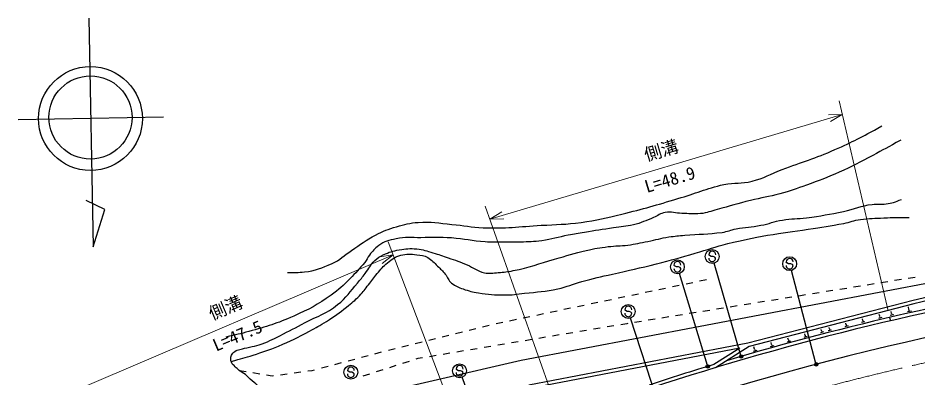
# Model space of a CAD drawing. Units: millimetres, scale not verified. Extents: x 0 to 700000, y -47500 to 447500.
# Drawn here: x 76598 to 206434, y 292822 to 344697 of the extents above; entities that cross this region are included whole.
import ezdxf
from ezdxf.enums import TextEntityAlignment as Align

# ---------------------------------------------------------------- set-up
doc = ezdxf.new("R2010")
doc.units = ezdxf.units.MM
doc.header["$LTSCALE"] = 1000
doc.header["$PDMODE"] = 32
doc.header["$PDSIZE"] = 500
doc.linetypes.add('CHAIN', pattern=[18.5, 12, -1.5, 3.5, -1.5])
for name, color, linetype, lineweight in [('M-STR-HTXT', 7, 'Continuous', 25), ('M-TTL-BAND', 7, 'Continuous', 25), ('S-TTL', 7, 'Continuous', 25)]:
    doc.layers.add(name, color=color, linetype=linetype, lineweight=lineweight)
doc.styles.add('@ＭＳ ゴシック', font='')
doc.styles.add('ＭＳ ゴシック', font='')
doc.styles.get('@ＭＳ ゴシック').set_extended_font_data('@MS Gothic')
doc.styles.get('ＭＳ ゴシック').set_extended_font_data('MS Gothic')

msp = doc.modelspace()

# ---------------------------------------------------------------- linework, layer by layer
at = {"layer": 'M-STR-HTXT'}
for p, q in [((176346, 310474), (176247, 310592)), ((176591, 310335), (176346, 310474)), ((176892, 310333), (176591, 310335)), ((177137, 310221), (176892, 310333)), ((171328, 308979), (171228, 309097)), ((180894, 296076), (177021, 309374)), ((177243, 310085), (177137, 310221)), ((187522, 309428), (187423, 309546)), ((187767, 309289), (187522, 309428)), ((188068, 309286), (187767, 309289)), ((188313, 309174), (188068, 309286)), ((188419, 309038), (188313, 309174)), ((171573, 308839), (171328, 308979)), ((171873, 308837), (171573, 308839)), ((172119, 308725), (171873, 308837)), ((176053, 294633), (172015, 307882)), ((172224, 308589), (172119, 308725)), ((191714, 294931), (188173, 308321)), ((164237, 302542), (164138, 302660)), ((164482, 302403), (164237, 302542)), ((164783, 302401), (164482, 302403)), ((165028, 302289), (164783, 302401)), ((169255, 288290), (164944, 301451)), ((165134, 302153), (165028, 302289)), ((124216, 293788), (124116, 293906)), ((124461, 293649), (124216, 293788)), ((124762, 293646), (124461, 293649)), ((125007, 293535), (124762, 293646)), ((125113, 293398), (125007, 293535)), ((139908, 293998), (139809, 294116)), ((140153, 293859), (139908, 293998)), ((140454, 293857), (140153, 293859)), ((140699, 293745), (140454, 293857)), ((140805, 293608), (140699, 293745)), ((145515, 279952), (140654, 292921))]:
    msp.add_line(p, q, dxfattribs=at)
for centre, radius in [((176741, 310334), 1000), ((171723, 308838), 1000), ((187917, 309288), 1000), ((164632, 302402), 1000), ((180936, 295932), 150), ((180936, 295932), 120), ((140303, 293858), 1000), ((180936, 295932), 90), ((180936, 295932), 60), ((180936, 295932), 30), ((191752, 294786), 150), ((191752, 294786), 120), ((191752, 294786), 90), ((191752, 294786), 60), ((191752, 294786), 30), ((124611, 293648), 1000), ((176096, 294490), 150), ((176096, 294490), 120), ((176096, 294490), 90), ((176096, 294490), 60), ((176096, 294490), 30)]:
    msp.add_circle(centre, radius, dxfattribs=at)
for centre, start, end in [((176747, 310589), 359.55488, 179.55488), ((171728, 309093), 359.55488, 179.55488), ((176743, 310089), 179.55488, 359.55488), ((187919, 309042), 179.55488, 359.55488), ((187923, 309542), 359.55488, 179.55488), ((171724, 308593), 179.55488, 359.55488), ((164637, 302656), 359.55488, 179.55488), ((164634, 302156), 179.55488, 359.55488), ((124616, 293902), 359.55488, 179.55488), ((140305, 293612), 179.55488, 359.55488), ((140309, 294112), 359.55488, 179.55488), ((124613, 293402), 179.55488, 359.55488)]:
    msp.add_arc(centre, 500, start, end, dxfattribs=at)
for p in [(180936, 295932), (176096, 294490), (191752, 294786)]:
    msp.add_point(p, dxfattribs=at)
at = {"layer": 'M-TTL-BAND', "color": 2, "linetype": 'CHAIN', "lineweight": 13}
msp.add_arc((294901, -95307), 400000, 95.1645, 108.09192, dxfattribs=at)
at = {"layer": 'S-TTL'}
for p, q in [((86816, 344697), (87433, 311703)), ((97576, 330408), (76598, 330016)), ((89137, 317102), (86433, 318397)), ((87433, 311703), (89137, 317102)), ((149201, 295370), (215859, 308046)), ((172966, 306394), (173945, 306598)), ((174924, 306802), (175903, 307007)), ((202070, 306690), (201082, 306532)), ((204044, 307007), (203057, 306849)), ((206019, 307324), (205032, 307166)), ((217359, 306710), (205728, 304005)), ((167093, 305168), (168072, 305372)), ((169051, 305576), (170030, 305781)), ((171009, 305985), (171987, 306189)), ((194171, 305422), (193183, 305264)), ((196145, 305739), (195158, 305581)), ((198120, 306056), (197133, 305898)), ((200095, 306373), (199108, 306215)), ((217453, 306218), (205847, 303519)), ((161220, 303942), (162198, 304146)), ((163177, 304350), (164156, 304555)), ((165135, 304759), (166114, 304963)), ((205728, 304005), (181896, 297841)), ((184297, 303837), (183310, 303678)), ((186272, 304154), (185285, 303995)), ((188247, 304471), (187259, 304313)), ((190221, 304788), (189234, 304630)), ((192196, 305105), (191209, 304947)), ((155346, 302716), (156325, 302920)), ((157304, 303124), (158283, 303329)), ((159262, 303533), (160241, 303737)), ((176398, 302569), (175411, 302410)), ((178373, 302886), (177386, 302727)), ((180348, 303203), (179360, 303044)), ((182322, 303520), (181335, 303361)), ((205847, 303519), (182096, 297376)), ((205125, 302691), (205048, 303055)), ((205228, 302562), (205084, 302531)), ((205143, 302695), (205107, 302687)), ((147515, 301081), (148494, 301285)), ((149473, 301489), (150452, 301694)), ((151431, 301898), (152410, 302102)), ((153388, 302307), (154367, 302511)), ((168499, 301301), (167512, 301142)), ((170474, 301618), (169487, 301459)), ((172449, 301935), (171462, 301776)), ((174424, 302252), (173436, 302093)), ((198478, 301105), (198420, 301340)), ((201216, 301522), (200719, 301400)), ((200906, 301710), (200843, 301967)), ((200999, 301601), (200874, 301570)), ((200922, 301714), (200891, 301706)), ((202342, 301542), (202456, 301055)), ((202948, 301926), (202426, 301815)), ((202632, 302132), (202572, 302414)), ((202725, 302015), (202594, 301987)), ((202648, 302135), (202615, 302128)), ((205475, 302464), (204898, 302341)), ((141673, 299718), (142643, 299960)), ((143614, 300202), (144584, 300444)), ((145557, 300672), (146536, 300876)), ((160605, 300009), (159618, 299844)), ((162577, 300338), (161591, 300173)), ((164425, 300647), (163564, 300503)), ((164550, 300667), (164425, 300647)), ((166525, 300984), (165537, 300825)), ((193664, 299907), (193617, 300098)), ((196355, 300328), (195887, 300213)), ((196064, 300504), (196011, 300717)), ((196151, 300402), (196034, 300373)), ((196078, 300508), (196049, 300500)), ((198778, 300923), (198296, 300805)), ((198567, 300999), (198447, 300970)), ((198493, 301109), (198463, 301101)), ((137792, 298751), (138762, 298993)), ((139732, 299235), (140703, 299477)), ((152714, 298691), (151727, 298526)), ((154687, 299020), (153700, 298856)), ((156659, 299350), (155673, 299185)), ((158632, 299679), (157646, 299515)), ((190446, 298798), (189981, 298669)), ((190149, 298965), (190088, 299185)), ((190239, 298865), (190123, 298833)), ((190163, 298969), (190134, 298961)), ((192818, 299457), (192375, 299333)), ((192535, 299617), (192483, 299804)), ((192621, 299521), (192510, 299491)), ((192549, 299621), (192521, 299613)), ((193947, 299736), (193494, 299624)), ((193749, 299807), (193636, 299779)), ((193679, 299910), (193650, 299903)), ((131970, 297301), (132940, 297542)), ((133910, 297784), (134881, 298026)), ((135851, 298268), (136821, 298509)), ((144823, 297373), (143837, 297208)), ((146796, 297703), (145809, 297538)), ((148768, 298032), (147782, 297867)), ((150741, 298361), (149755, 298197)), ((181896, 297841), (150276, 291778)), ((182096, 297376), (177198, 294302)), ((185637, 297462), (185129, 297321)), ((185312, 297645), (185233, 297929)), ((185411, 297536), (185284, 297501)), ((185328, 297650), (185296, 297641)), ((188052, 298133), (187566, 297998)), ((187741, 298308), (187671, 298560)), ((187836, 298204), (187714, 298170)), ((187756, 298312), (187726, 298304)), ((126160, 295803), (127126, 296058)), ((128093, 296313), (129060, 296568)), ((130029, 296817), (130999, 297059)), ((136932, 296055), (135946, 295891)), ((138905, 296385), (137919, 296220)), ((140878, 296714), (139891, 296550)), ((142850, 297044), (141864, 296879)), ((180728, 297108), (150382, 291290)), ((180728, 297108), (176989, 294761)), ((183200, 296785), (182670, 296638)), ((182862, 296976), (182774, 297293)), ((182964, 296862), (182832, 296825)), ((182878, 296981), (182845, 296972)), ((121118, 288941), (149201, 295370)), ((122292, 294783), (123259, 295038)), ((124226, 295293), (125193, 295548)), ((133031, 295215), (132078, 294911)), ((134280, 295612), (133984, 295518)), ((134960, 295726), (134280, 295612)), ((108522, 293924), (109508, 293760)), ((110495, 293595), (111481, 293431)), ((114446, 293298), (115436, 293434)), ((116427, 293569), (117418, 293704)), ((118409, 293839), (119034, 293924)), ((119034, 293924), (119391, 294018)), ((120358, 294273), (121325, 294528)), ((129220, 294001), (128267, 293697)), ((131125, 294608), (130172, 294304)), ((112467, 293267), (113252, 293136)), ((113252, 293136), (113455, 293163)), ((127314, 293394), (126361, 293090))]:
    msp.add_line(p, q, dxfattribs=at)
at = {"layer": 'S-TTL', "lineweight": 13}
for p, q in [((202115, 302516), (195061, 332761)), ((195515, 330813), (144671, 315712)), ((195515, 330813), (193516, 330759)), ((193811, 329767), (195515, 330813)), ((154359, 288336), (144004, 317597)), ((146376, 316758), (144671, 315712)), ((144671, 315712), (146670, 315766)), ((141031, 283443), (130001, 312440)), ((130712, 310571), (84298, 290780)), ((130712, 310571), (128732, 310289)), ((129138, 309337), (130712, 310571))]:
    msp.add_line(p, q, dxfattribs=at)
at = {"layer": 'S-TTL'}
for centre, radius in [((87045, 330211), 7493), ((87051, 330369), 5995)]:
    msp.add_circle(centre, radius, dxfattribs=at)
for radius, start, end in [(407000, 98.94906, 108.19935), (403500, 95.1645, 108.19935), (407500, 98.94897, 106.55498), (396000, 95.1645, 108.19935), (395500, 95.1645, 108.19935), (407500, 106.81927, 108.19935)]:
    msp.add_arc((294901, -95307), radius, start, end, dxfattribs=at)
for points, knots in [([(115470, 308044), (116572, 307984), (116966, 308008), (117916, 308114), (119530, 308294), (120410, 308655), (121900, 309302), (123108, 309827), (123593, 310467), (124695, 311189), (126051, 312077), (126742, 312696), (128189, 313426), (129317, 313994), (129983, 314261), (131195, 314614), (132397, 314964), (133090, 315159), (134339, 315243), (136222, 315369), (137283, 315132), (139162, 314963), (140939, 314804), (141921, 314550), (143704, 314474), (146980, 314335), (148817, 314644), (152091, 314823), (154332, 314946), (155598, 314939), (157822, 315243), (160140, 315559), (161416, 315891), (163692, 316431), (166888, 317189), (168645, 317749), (171799, 318667), (174403, 319425), (175786, 320129), (178438, 320694), (179998, 321026), (180945, 320796), (182492, 321183), (184252, 321624), (185129, 322213), (186825, 322860), (189795, 323994), (191536, 324438), (194443, 325726), (197155, 326927), (198083, 327426), (201222, 329150)], [0, 0, 0, 0, 1, 1, 1, 2, 2, 2, 3, 3, 3, 4, 4, 4, 5, 5, 5, 6, 6, 6, 7, 7, 7, 8, 8, 8, 9, 9, 9, 10, 10, 10, 11, 11, 11, 12, 12, 12, 13, 13, 13, 14, 14, 14, 15, 15, 15, 16, 16, 16, 17, 17, 17, 17]), ([(203972, 327112), (202020, 326021), (201503, 325736), (199898, 324894), (198027, 323912), (196988, 323336), (195058, 322474), (193250, 321666), (192203, 321288), (190339, 320619), (188858, 320086), (188026, 319787), (186508, 319368), (184872, 318918), (183921, 318805), (182273, 318400), (180388, 317937), (179353, 317596), (177473, 317110), (176530, 316866), (176024, 316589), (175053, 316505), (174002, 316413), (173406, 316511), (172351, 316545), (171421, 316575), (170891, 316809), (169971, 316666), (169260, 316555), (168948, 316202), (168277, 315940), (167154, 315501), (166549, 315162), (165373, 314891), (164270, 314638), (163628, 314620), (162510, 314448), (160871, 314195), (159952, 314066), (158315, 313803), (157400, 313655), (156887, 313570), (155976, 313399), (154472, 313118), (153660, 312792), (152144, 312593), (150970, 312438), (150302, 312434), (149119, 312391), (148096, 312354), (147521, 312382), (146497, 312391), (145521, 312400), (144971, 312365), (143997, 312431), (142082, 312562), (141031, 312866), (139117, 312996), (137403, 313112), (136437, 313073), (134720, 313036), (133317, 313006), (132496, 313200), (131131, 312875), (130112, 312632), (129476, 312524), (128630, 311907), (128027, 311467), (127771, 311113), (127299, 310536), (126989, 310157), (126914, 309873), (126613, 309487), (125845, 308501), (125347, 308003), (124476, 307107), (123502, 306107), (122910, 305578), (121773, 304768), (119803, 303364), (118579, 302726), (116369, 301743), (113933, 300660), (112489, 300217), (109915, 299525), (108616, 299175), (108163, 299052), (106568, 298718)], [0, 0, 0, 0, 1, 1, 1, 2, 2, 2, 3, 3, 3, 4, 4, 4, 5, 5, 5, 6, 6, 6, 7, 7, 7, 8, 8, 8, 9, 9, 9, 10, 10, 10, 11, 11, 11, 12, 12, 12, 13, 13, 13, 14, 14, 14, 15, 15, 15, 16, 16, 16, 17, 17, 17, 18, 18, 18, 19, 19, 19, 20, 20, 20, 21, 21, 21, 22, 22, 22, 23, 23, 23, 24, 24, 24, 25, 25, 25, 26, 26, 26, 27, 27, 27, 28, 28, 28, 29, 29, 29, 29]), ([(113096, 288865), (112676, 289632), (112563, 289856), (112167, 290457), (111892, 290872), (111762, 291127), (111430, 291498), (111068, 291903), (110769, 292028), (110363, 292388), (109974, 292732), (109801, 292975), (109397, 293302), (109071, 293566), (108849, 293662), (108522, 293924), (108286, 294113), (108161, 294229), (107949, 294446), (107718, 294682), (107500, 294769), (107390, 295081), (107258, 295455), (107238, 295730), (107390, 296097), (107503, 296370), (107658, 296485), (107898, 296656), (108141, 296829), (108325, 296845), (108610, 296936), (109135, 297102), (109445, 297138), (109982, 297266), (110537, 297398), (110865, 297411), (111404, 297596), (112606, 298009), (113236, 298358), (114377, 298917), (115812, 299621), (116601, 300045), (118010, 300798), (119860, 301785), (121087, 302063), (122711, 303389), (123984, 304429), (124480, 305247), (125557, 306489), (126018, 307022), (126262, 307333), (126700, 307886), (127259, 308593), (127402, 309138), (128072, 309741), (128502, 310128), (128767, 310337), (129291, 310580), (130149, 310976), (130676, 311113), (131604, 311291), (132570, 311476), (133139, 311509), (134119, 311418), (135054, 311331), (135553, 311114), (136456, 310859), (137329, 310613), (137810, 310446), (138667, 310148), (139738, 309775), (140338, 309566), (141386, 309131), (142374, 308721), (142829, 308212), (143876, 307988), (144642, 307824), (145101, 307952), (145883, 308013), (146731, 308080), (147208, 308128), (148042, 308293), (150416, 308763), (151681, 309298), (154013, 309944), (155800, 310439), (156780, 310800), (158587, 311215), (159803, 311494), (160499, 311588), (161737, 311748), (162833, 311890), (163462, 311833), (164558, 311977), (165698, 312127), (166325, 312290), (167454, 312511), (168648, 312744), (169300, 312967), (170503, 313146), (171392, 313278), (171894, 313321), (172790, 313400), (174892, 313584), (176084, 313530), (178176, 313806), (178978, 313912), (179388, 314169), (180183, 314314), (181574, 314568), (182376, 314567), (183766, 314823), (184992, 315048), (185638, 315370), (186866, 315585), (188221, 315822), (189008, 315736), (190372, 315915), (192459, 316190), (193623, 316396), (195682, 316830), (197312, 317174), (198173, 317621), (199824, 317846), (200601, 317952), (201054, 317788), (201831, 317897), (202733, 318024), (203087, 318177), (204067, 318558)], [0, 0, 0, 0, 1, 1, 1, 2, 2, 2, 3, 3, 3, 4, 4, 4, 5, 5, 5, 6, 6, 6, 7, 7, 7, 8, 8, 8, 9, 9, 9, 10, 10, 10, 11, 11, 11, 12, 12, 12, 13, 13, 13, 14, 14, 14, 15, 15, 15, 16, 16, 16, 17, 17, 17, 18, 18, 18, 19, 19, 19, 20, 20, 20, 21, 21, 21, 22, 22, 22, 23, 23, 23, 24, 24, 24, 25, 25, 25, 26, 26, 26, 27, 27, 27, 28, 28, 28, 29, 29, 29, 30, 30, 30, 31, 31, 31, 32, 32, 32, 33, 33, 33, 34, 34, 34, 35, 35, 35, 36, 36, 36, 37, 37, 37, 38, 38, 38, 39, 39, 39, 40, 40, 40, 41, 41, 41, 42, 42, 42, 43, 43, 43, 43]), ([(107361, 295213), (108872, 295611), (109286, 295726), (110504, 296109), (111957, 296566), (112771, 296833), (114181, 297413), (115964, 298145), (116918, 298664), (118627, 299554), (119613, 300068), (120151, 300385), (121094, 300974), (122278, 301713), (122909, 302181), (124004, 303046), (124763, 303644), (125199, 303975), (125866, 304675), (126419, 305255), (126671, 305631), (127170, 306258), (127662, 306877), (127886, 307265), (128403, 307864), (128958, 308506), (129249, 308899), (129916, 309423), (130592, 309954), (130993, 310304), (131825, 310517), (132697, 310742), (133236, 310698), (134129, 310587), (134764, 310509), (135156, 310484), (135712, 310168), (136346, 309809), (136606, 309462), (137132, 308958), (137583, 308526), (137830, 308276), (138226, 307794), (138623, 307310), (138676, 306890), (139157, 306491), (139721, 306023), (140144, 305898), (140833, 305653), (141666, 305356), (142149, 305219), (143021, 305071), (144468, 304824), (145301, 304819), (146769, 304791), (147909, 304770), (148544, 304907), (149678, 305024), (151559, 305218), (152620, 305304), (154473, 305676), (155852, 305953), (156561, 306353), (157918, 306723), (159642, 307193), (160626, 307383), (162364, 307794), (164835, 308378), (166234, 308641), (168695, 309261), (170899, 309815), (172120, 310174), (174305, 310797), (176148, 311322), (177148, 311730), (179007, 312193), (181223, 312746), (182485, 312977), (184733, 313381), (187014, 313789), (188310, 313903), (190599, 314265), (192601, 314582), (193731, 314713), (195720, 315103), (196663, 315288), (197165, 315531), (198117, 315662), (199436, 315842), (200186, 315838), (201516, 315894), (202942, 315955), (203419, 315950), (205170, 315941)], [0, 0, 0, 0, 1, 1, 1, 2, 2, 2, 3, 3, 3, 4, 4, 4, 5, 5, 5, 6, 6, 6, 7, 7, 7, 8, 8, 8, 9, 9, 9, 10, 10, 10, 11, 11, 11, 12, 12, 12, 13, 13, 13, 14, 14, 14, 15, 15, 15, 16, 16, 16, 17, 17, 17, 18, 18, 18, 19, 19, 19, 20, 20, 20, 21, 21, 21, 22, 22, 22, 23, 23, 23, 24, 24, 24, 25, 25, 25, 26, 26, 26, 27, 27, 27, 28, 28, 28, 29, 29, 29, 30, 30, 30, 31, 31, 31, 31])]:
    msp.add_open_spline(points, degree=3, knots=knots, dxfattribs=at)

# ---------------------------------------------------------------- texts
at = {"layer": 'S-TTL', "style": 'ＭＳ ゴシック'}
for rotation, p in [(16.542, (169808, 324221)), (23.093, (107113, 301595))]:
    msp.add_text('側溝', height=1833, rotation=rotation, dxfattribs=at).set_placement(p, align=Align.BOTTOM_CENTER)
at = {"layer": 'S-TTL', "style": '@ＭＳ ゴシック'}
for s, rotation, p in [('L=48.9', 16.542, (170378, 322304)), ('L=47.5', 23.093, (107898, 299755))]:
    msp.add_text(s, height=1833, rotation=rotation, dxfattribs=at).set_placement(p, align=Align.TOP_CENTER)

doc.saveas('drawing.dxf')
